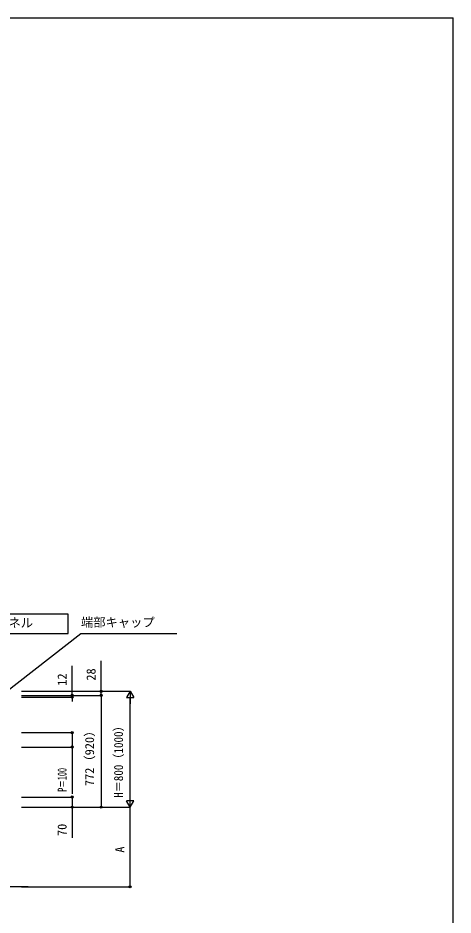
# Model space of a CAD drawing. Units: millimetres, scale not verified. Extents: x -4375 to 4375, y -6498 to 6472.
# Drawn here: x 1368 to 4375, y 57 to 6252 of the extents above; entities that cross this region are included whole.
import ezdxf
from ezdxf.enums import TextEntityAlignment as Align

# ---------------------------------------------------------------- set-up
doc = ezdxf.new("R2010")
doc.units = ezdxf.units.MM
doc.header["$LTSCALE"] = 30
for name, color, linetype in [('0-2_YKK_A1', 4, 'Continuous'), ('0-3_YKK_D', 6, 'Continuous'), ('0-4_YKK_ZWAK', 7, 'Continuous')]:
    doc.layers.add(name, color=color, linetype=linetype)
doc.styles.add('ＭＳ ゴシック', font='')
doc.styles.get('ＭＳ ゴシック').set_extended_font_data('MS Gothic')

msp = doc.modelspace()

# ---------------------------------------------------------------- linework, layer by layer
at = {"layer": '0-2_YKK_A1'}
msp.add_line((1438.75, 251.6), (-1617.23, 251.6), dxfattribs=at)
at = {"layer": '0-3_YKK_D'}
for p, q in [((1942.77, 1601.6), (1942.77, 1813.16)), ((1742.77, 1573.6), (1742.77, 1777.92)), ((1392.77, 1601.6), (2143.77, 1601.6)), ((1392.77, 1601.6), (1943.77, 1601.6)), ((1392.77, 1573.6), (1943.77, 1573.6)), ((1392.77, 1573.6), (1743.77, 1573.6)), ((1392.77, 1573.6), (1943.77, 1573.6)), ((1392.77, 1561.6), (1743.77, 1561.6)), ((1742.77, 1561.6), (1742.77, 1573.6)), ((1742.77, 1561.6), (1742.77, 1531.6)), ((1942.77, 1573.6), (1942.77, 1601.6)), ((1942.77, 1573.6), (1942.77, 1543.6)), ((1942.77, 1573.6), (1942.77, 801.6)), ((2142.77, 1601.6), (2117.77, 1558.3)), ((2117.77, 1558.3), (2167.77, 1558.3)), ((2142.77, 1601.6), (2167.77, 1558.3)), ((2142.77, 1601.6), (2142.77, 1515)), ((2142.77, 851.6), (2142.77, 1551.6)), ((1392.77, 1316.6), (1743.77, 1316.6)), ((1392.77, 1216.6), (1743.77, 1216.6)), ((1392.77, 871.6), (1743.77, 871.6)), ((2142.77, 801.6), (2142.77, 888.2)), ((2142.77, 801.6), (2117.77, 844.9)), ((2167.77, 844.9), (2117.77, 844.9)), ((2142.77, 801.6), (2167.77, 844.9)), ((1392.77, 801.6), (2143.77, 801.6)), ((1392.77, 801.6), (2143.77, 801.6)), ((1392.77, 801.6), (1943.77, 801.6)), ((1392.77, 801.6), (1743.77, 801.6)), ((2142.77, 251.6), (2142.77, 801.6)), ((1392.77, 251.6), (2143.77, 251.6))]:
    msp.add_line(p, q, dxfattribs=at)
msp.add_lwpolyline([(872.13, 2134.51), (872.13, 2001.6), (1714.42, 2001.6), (1714.42, 2134.51)], close=True, dxfattribs=at)
for points in [[(1267.94, 1583.85), (1802.64, 2001.6), (2465.72, 2001.6)], [(1742.77, 1316.6), (1742.77, 1216.6), (1742.77, 892.61)], [(1742.77, 871.6), (1742.77, 801.6), (1742.77, 590.52)]]:
    msp.add_lwpolyline(points, dxfattribs=at)
for centre in [(1742.77, 1573.6), (1742.77, 1561.6), (1942.77, 1601.6), (1942.77, 1573.6), (1942.77, 1573.6), (1742.77, 1316.6), (1742.77, 1216.6), (1742.77, 871.6), (1742.77, 801.6), (1942.77, 801.6), (2142.77, 251.6)]:
    msp.add_circle(centre, 7.5, dxfattribs=at)
at = {"layer": '0-4_YKK_ZWAK'}
msp.add_line((-4375, 6251.6), (4375, 6251.6), dxfattribs=at)
msp.add_lwpolyline([(-4375, -6498.4), (4375, -6498.4), (4375, 6251.6)], dxfattribs=at)

# ---------------------------------------------------------------- texts
at = {"layer": '0-3_YKK_D', "style": 'ＭＳ ゴシック'}
for s, p in [('Mタイプパネル', (919.89, 2024.94)), ('端部キャップ', (1803.1, 2028.53))]:
    msp.add_text(s, height=62.32, dxfattribs=at).set_placement(p, align=Align.BOTTOM_LEFT)
for s, p in [('28', (1922.77, 1675.32)), ('12', (1722.77, 1640.56)), ('772（920）', (1912.63, 947.57)), ('70', (1722.77, 602.31)), ('A', (2122.77, 487.48))]:
    msp.add_text(s, height=62.32, rotation=90, dxfattribs=at).set_placement(p, align=Align.BOTTOM_LEFT)
for s, width, p in [('H＝800（1000）', 0.9, (2112.63, 866.26)), ('P＝100', 0.6, (1722.77, 907.97))]:
    msp.add_text(s, height=62.32, rotation=90, dxfattribs=dict(at, width=width)).set_placement(p, align=Align.BOTTOM_LEFT)

doc.saveas('drawing.dxf')
